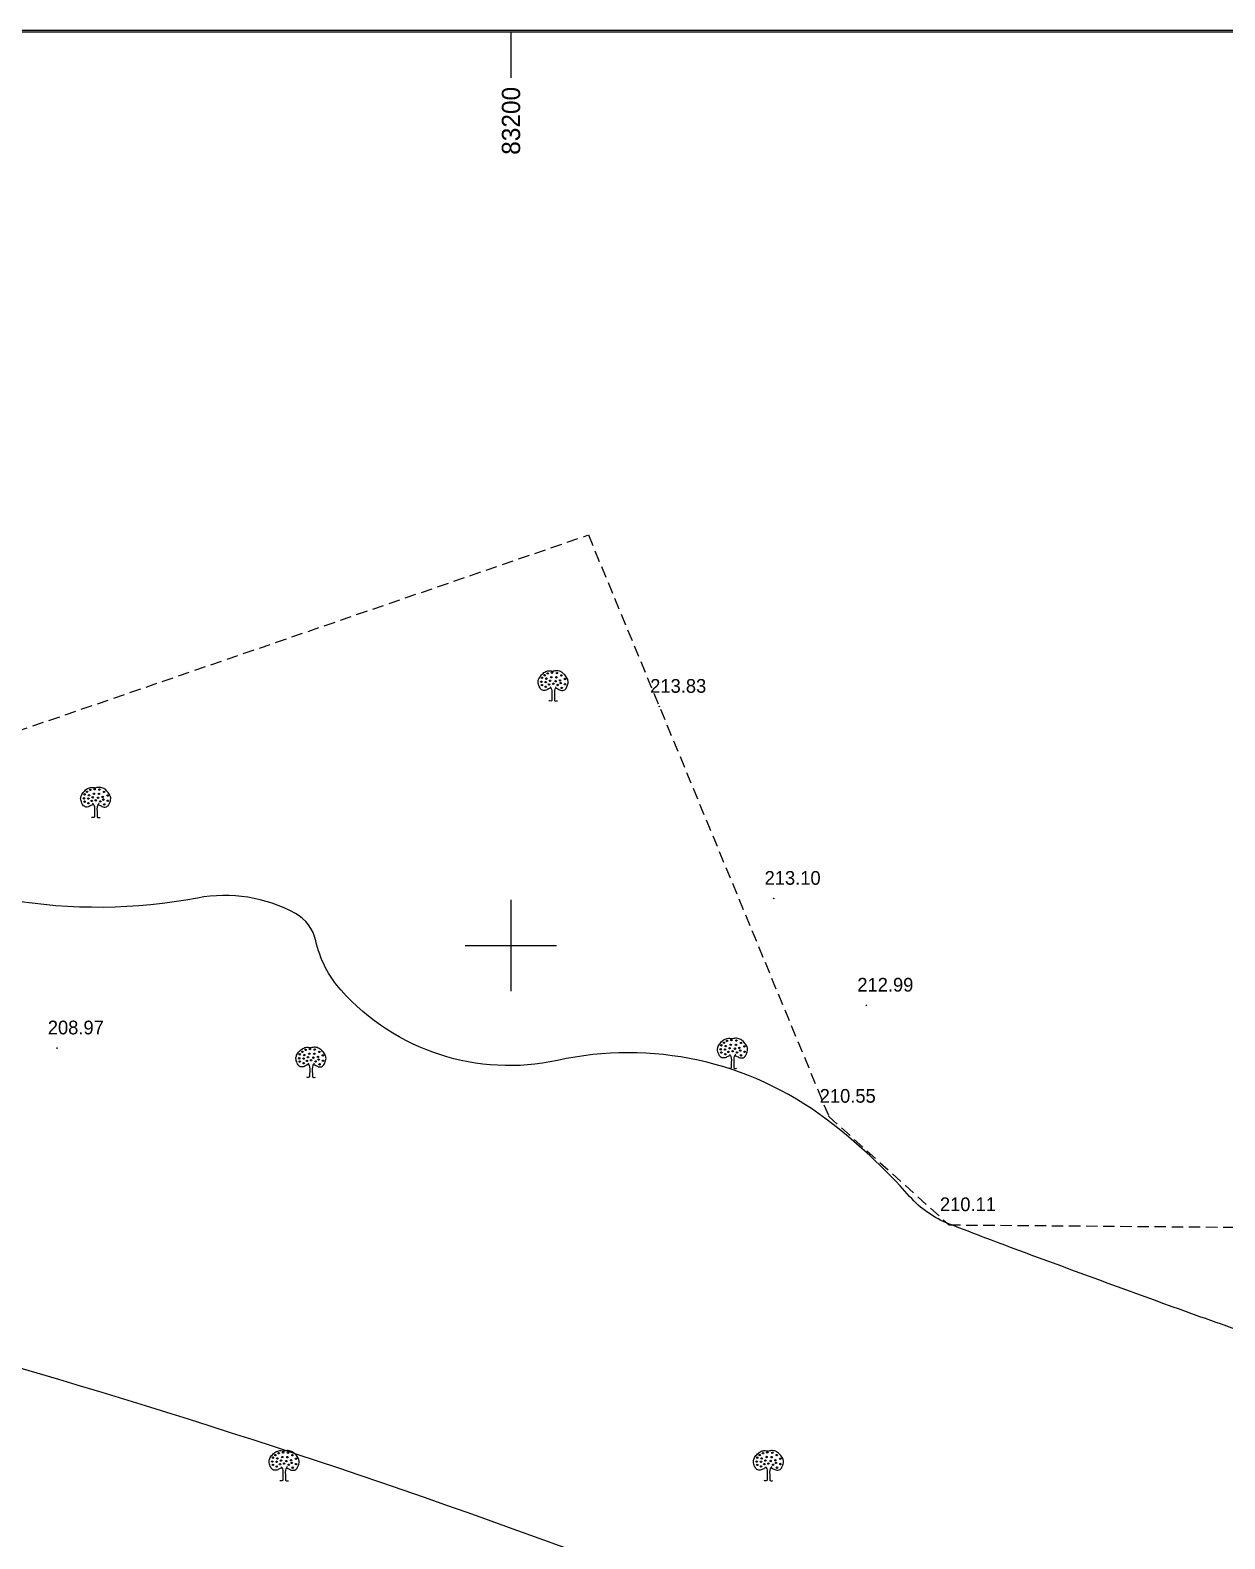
# Model space of a CAD drawing. Extents: x -83928 to -81707, y 15464 to 18601.
# Drawn here: x -83305.3 to -83043.7, y 18270.1 to 18600.4 of the extents above; entities that cross this region are included whole.
import ezdxf
from ezdxf.enums import TextEntityAlignment as Align

# ---------------------------------------------------------------- set-up
doc = ezdxf.new("R2010")
doc.units = 0
doc.header["$MEASUREMENT"] = 0
doc.linetypes.add('INTERROMPU', pattern=[0.75, 0.5, -0.25])
for name, color, linetype in [('ALT', 7, 'Continuous'), ('CarPerim', 7, 'Continuous'), ('Carroyage 1', 7, 'Continuous'), ('CarTexte', 7, 'Continuous'), ('CNiv_1', 1, 'Continuous'), ('LIMITE', 40, 'INTERROMPU'), ('POINTS', 3, 'Continuous')]:
    doc.layers.add(name, color=color, linetype=linetype)

msp = doc.modelspace()

# ---------------------------------------------------------------- linework, layer by layer
at = {"linetype": 'ByBlock', "extrusion": (0.000932032, -0.005533, 0.999984)}
for centre in [(-83191.94, 18458.96, -162.28), (-83191, 18459.11, -162.28), (-83189.92, 18459.03, -162.28), (-83193.33, 18457.12, -162.28), (-83193.2, 18457.99, -162.28), (-83193.2, 18456.4, -162.28), (-83192.63, 18458.55, -162.28), (-83192.38, 18457.06, -162.28), (-83192.35, 18456.04, -162.28), (-83192.22, 18457.81, -162.28), (-83191.64, 18456.55, -162.28), (-83191.41, 18457.35, -162.28), (-83191.15, 18458.11, -162.28), (-83190.74, 18456.68, -162.28), (-83190.23, 18457.24, -162.28), (-83190.02, 18458.09, -162.28), (-83189.74, 18456.42, -162.28), (-83189.23, 18457.42, -162.28), (-83189.08, 18456.83, -162.28), (-83188.92, 18458.52, -162.28), (-83188.87, 18455.79, -162.28), (-83188.15, 18457.73, -162.28), (-83188.13, 18456.58, -162.28), (-83293.36, 18432.47, -162.28), (-83292.8, 18433.03, -162.28), (-83292.39, 18432.29, -162.28), (-83292.11, 18433.44, -162.28), (-83291.31, 18432.59, -162.28), (-83291.16, 18433.59, -162.28), (-83290.19, 18432.57, -162.28), (-83290.09, 18433.52, -162.28), (-83289.09, 18433, -162.28), (-83288.32, 18432.21, -162.28), (-83293.49, 18431.6, -162.28), (-83293.36, 18430.88, -162.28), (-83292.54, 18431.55, -162.28), (-83292.52, 18430.52, -162.28), (-83291.8, 18431.03, -162.28), (-83291.57, 18431.83, -162.28), (-83290.91, 18431.16, -162.28), (-83290.39, 18431.72, -162.28), (-83289.91, 18430.91, -162.28), (-83289.39, 18431.9, -162.28), (-83289.24, 18431.32, -162.28), (-83289.04, 18430.27, -162.28), (-83288.29, 18431.06, -162.28), (-83245.66, 18376.12, -162.28), (-83244.97, 18376.53, -162.28), (-83244.02, 18376.68, -162.28), (-83242.95, 18376.6, -162.28), (-83241.95, 18376.09, -162.28), (-83154.04, 18376.65, -162.28), (-83153.91, 18377.52, -162.28), (-83153.35, 18378.08, -162.28), (-83153.09, 18376.6, -162.28), (-83152.94, 18377.34, -162.28), (-83152.66, 18378.49, -162.28), (-83152.35, 18376.09, -162.28), (-83152.12, 18376.88, -162.28), (-83151.86, 18377.65, -162.28), (-83151.71, 18378.65, -162.28), (-83151.45, 18376.22, -162.28), (-83150.94, 18376.78, -162.28), (-83150.74, 18377.62, -162.28), (-83150.63, 18378.57, -162.28), (-83149.94, 18376.96, -162.28), (-83149.79, 18376.37, -162.28), (-83149.64, 18378.06, -162.28), (-83148.87, 18377.27, -162.28), (-83148.84, 18376.11, -162.28), (-83246.35, 18374.68, -162.28), (-83246.22, 18375.55, -162.28), (-83246.22, 18373.97, -162.28), (-83245.4, 18374.63, -162.28), (-83245.38, 18373.61, -162.28), (-83245.25, 18375.37, -162.28), (-83244.66, 18374.12, -162.28), (-83244.43, 18374.91, -162.28), (-83244.17, 18375.68, -162.28), (-83243.76, 18374.25, -162.28), (-83243.25, 18374.81, -162.28), (-83243.05, 18375.66, -162.28), (-83242.77, 18373.99, -162.28), (-83242.25, 18374.99, -162.28), (-83242.1, 18374.4, -162.28), (-83241.9, 18373.35, -162.28), (-83241.18, 18375.3, -162.28), (-83241.15, 18374.15, -162.28), (-83153.91, 18375.94, -162.28), (-83153.07, 18375.58, -162.28), (-83150.46, 18375.96, -162.28), (-83149.58, 18375.32, -162.28), (-83252.11, 18287.24, -162.28), (-83251.55, 18287.8, -162.28), (-83251.14, 18287.06, -162.28), (-83250.86, 18288.21, -162.28), (-83250.06, 18287.36, -162.28), (-83249.91, 18288.36, -162.28), (-83248.94, 18287.34, -162.28), (-83248.83, 18288.29, -162.28), (-83247.83, 18287.77, -162.28), (-83247.07, 18286.98, -162.28), (-83146.05, 18287.24, -162.28), (-83145.49, 18287.81, -162.28), (-83145.08, 18287.06, -162.28), (-83144.8, 18288.21, -162.28), (-83144, 18287.37, -162.28), (-83143.85, 18288.37, -162.28), (-83142.88, 18287.34, -162.28), (-83142.77, 18288.29, -162.28), (-83141.77, 18287.78, -162.28), (-83141.01, 18286.99, -162.28), (-83252.24, 18286.37, -162.28), (-83252.11, 18285.65, -162.28), (-83251.29, 18286.32, -162.28), (-83251.26, 18285.29, -162.28), (-83250.55, 18285.8, -162.28), (-83250.32, 18286.6, -162.28), (-83249.65, 18285.93, -162.28), (-83249.14, 18286.49, -162.28), (-83248.65, 18285.68, -162.28), (-83248.14, 18286.67, -162.28), (-83247.99, 18286.09, -162.28), (-83247.78, 18285.04, -162.28), (-83247.04, 18285.83, -162.28), (-83146.18, 18286.37, -162.28), (-83146.05, 18285.66, -162.28), (-83145.23, 18286.32, -162.28), (-83145.21, 18285.3, -162.28), (-83144.49, 18285.81, -162.28), (-83144.26, 18286.6, -162.28), (-83143.59, 18285.94, -162.28), (-83143.08, 18286.5, -162.28), (-83142.59, 18285.68, -162.28), (-83142.08, 18286.68, -162.28), (-83141.93, 18286.09, -162.28), (-83141.72, 18285.04, -162.28), (-83140.98, 18285.84, -162.28)]:
    msp.add_circle(centre, 0.156, dxfattribs=at)
at = {"linetype": 'ByBlock'}
for points in [[(-83191.27, 18456.38, 17.38), (-83191.39, 18456.35, 17.38), (-83191.77, 18456.23, 17.38), (-83192.35, 18455.77, 17.38), (-83193.39, 18455.84, 17.38), (-83193.85, 18456.75, 17.38), (-83194.15, 18457.57, 17.39), (-83193.91, 18458.51, 17.39), (-83193.35, 18459.23, 17.4), (-83192.63, 18459.93, 17.4), (-83191.68, 18460.21, 17.4), (-83191.07, 18460.09, 17.4), (-83190.77, 18460.03, 17.4)], [(-83291.44, 18430.86, 17.33), (-83291.56, 18430.83, 17.33), (-83291.94, 18430.71, 17.33), (-83292.52, 18430.25, 17.33), (-83293.56, 18430.32, 17.33), (-83294.01, 18431.23, 17.33), (-83294.32, 18432.06, 17.34), (-83294.08, 18432.99, 17.34), (-83293.52, 18433.72, 17.35), (-83292.8, 18434.41, 17.35), (-83291.85, 18434.69, 17.35), (-83291.24, 18434.57, 17.35), (-83290.94, 18434.51, 17.35)], [(-83244.3, 18373.95, 16.97), (-83244.42, 18373.92, 16.97), (-83244.8, 18373.8, 16.97), (-83245.38, 18373.34, 16.97), (-83246.42, 18373.41, 16.97), (-83246.87, 18374.32, 16.98), (-83247.18, 18375.14, 16.98), (-83246.94, 18376.08, 16.99), (-83246.38, 18376.8, 16.99), (-83245.66, 18377.5, 16.99), (-83244.71, 18377.78, 16.99), (-83244.1, 18377.66, 16.99), (-83243.8, 18377.6, 16.99)], [(-83151.99, 18375.91, 16.9), (-83152.11, 18375.88, 16.9), (-83152.49, 18375.76, 16.9), (-83153.07, 18375.31, 16.89), (-83154.11, 18375.38, 16.9), (-83154.56, 18376.29, 16.9), (-83154.87, 18377.11, 16.91), (-83154.63, 18378.05, 16.91), (-83154.07, 18378.77, 16.91), (-83153.35, 18379.46, 16.92), (-83152.4, 18379.75, 16.92), (-83151.79, 18379.62, 16.92), (-83151.49, 18379.56, 16.92)], [(-83250.19, 18285.63, 16.49), (-83250.31, 18285.6, 16.49), (-83250.69, 18285.48, 16.49), (-83251.26, 18285.02, 16.49), (-83252.31, 18285.09, 16.49), (-83252.76, 18286, 16.49), (-83253.07, 18286.83, 16.5), (-83252.83, 18287.76, 16.5), (-83252.27, 18288.49, 16.51), (-83251.55, 18289.18, 16.51), (-83250.6, 18289.46, 16.51), (-83249.99, 18289.34, 16.51), (-83249.69, 18289.28, 16.51)], [(-83144.13, 18285.64, 16.39), (-83144.25, 18285.61, 16.39), (-83144.63, 18285.49, 16.39), (-83145.2, 18285.03, 16.39), (-83146.25, 18285.1, 16.39), (-83146.7, 18286.01, 16.39), (-83147.01, 18286.83, 16.4), (-83146.77, 18287.77, 16.4), (-83146.21, 18288.49, 16.41), (-83145.49, 18289.19, 16.41), (-83144.54, 18289.47, 16.41), (-83143.93, 18289.35, 16.41), (-83143.63, 18289.29, 16.41)]]:
    msp.add_open_spline(points, degree=3, knots=[0.251632, 0.251632, 0.251632, 0.251632, 0.437955, 0.853553, 1.334497, 1.754172, 2.275549, 2.6296, 3.144963, 3.634468, 4.105014, 4.559575, 4.559575, 4.559575, 4.559575], dxfattribs=at)
for points in [[(-83190.27, 18456.38, 17.38), (-83190.15, 18456.35, 17.38), (-83189.77, 18456.23, 17.38), (-83189.19, 18455.77, 17.37), (-83188.15, 18455.84, 17.37), (-83187.7, 18456.75, 17.38), (-83187.39, 18457.57, 17.38), (-83187.63, 18458.51, 17.39), (-83188.19, 18459.23, 17.39), (-83188.91, 18459.93, 17.4), (-83189.86, 18460.21, 17.4), (-83190.47, 18460.09, 17.4), (-83190.77, 18460.03, 17.4)], [(-83290.44, 18430.86, 17.33), (-83290.32, 18430.83, 17.33), (-83289.94, 18430.71, 17.33), (-83289.36, 18430.25, 17.32), (-83288.32, 18430.32, 17.32), (-83287.86, 18431.23, 17.33), (-83287.56, 18432.06, 17.33), (-83287.8, 18432.99, 17.34), (-83288.36, 18433.72, 17.34), (-83289.08, 18434.41, 17.35), (-83290.03, 18434.69, 17.35), (-83290.64, 18434.57, 17.35), (-83290.94, 18434.51, 17.35)], [(-83243.3, 18373.95, 16.97), (-83243.18, 18373.92, 16.97), (-83242.8, 18373.8, 16.97), (-83242.22, 18373.34, 16.97), (-83241.17, 18373.41, 16.97), (-83240.72, 18374.32, 16.97), (-83240.42, 18375.14, 16.97), (-83240.66, 18376.08, 16.98), (-83241.22, 18376.8, 16.98), (-83241.94, 18377.5, 16.99), (-83242.89, 18377.78, 16.99), (-83243.5, 18377.66, 16.99), (-83243.8, 18377.6, 16.99)], [(-83150.99, 18375.91, 16.9), (-83150.87, 18375.88, 16.89), (-83150.49, 18375.76, 16.89), (-83149.91, 18375.31, 16.89), (-83148.86, 18375.38, 16.89), (-83148.41, 18376.29, 16.89), (-83148.11, 18377.11, 16.9), (-83148.35, 18378.05, 16.9), (-83148.91, 18378.77, 16.91), (-83149.63, 18379.46, 16.91), (-83150.58, 18379.75, 16.92), (-83151.19, 18379.62, 16.92), (-83151.49, 18379.56, 16.92)], [(-83249.19, 18285.63, 16.49), (-83249.06, 18285.6, 16.49), (-83248.69, 18285.48, 16.49), (-83248.11, 18285.02, 16.48), (-83247.06, 18285.09, 16.48), (-83246.61, 18286, 16.49), (-83246.31, 18286.83, 16.49), (-83246.55, 18287.77, 16.5), (-83247.11, 18288.49, 16.5), (-83247.82, 18289.18, 16.51), (-83248.77, 18289.46, 16.51), (-83249.39, 18289.34, 16.51), (-83249.69, 18289.28, 16.51)], [(-83143.13, 18285.64, 16.39), (-83143.01, 18285.61, 16.39), (-83142.63, 18285.49, 16.39), (-83142.05, 18285.03, 16.38), (-83141, 18285.1, 16.38), (-83140.55, 18286.01, 16.39), (-83140.25, 18286.83, 16.39), (-83140.49, 18287.77, 16.4), (-83141.05, 18288.49, 16.4), (-83141.77, 18289.19, 16.41), (-83142.72, 18289.47, 16.41), (-83143.33, 18289.35, 16.41), (-83143.63, 18289.29, 16.41)]]:
    msp.add_open_spline(points, degree=3, knots=[0.251632, 0.251632, 0.251632, 0.251632, 0.437955, 0.853553, 1.334497, 1.754172, 2.275549, 2.6296, 3.144963, 3.634468, 4.105014, 4.559575, 4.559575, 4.559575, 4.559575])
for points in [[(-83191.45, 18456.66, 17.38), (-83191.25, 18456.38, 17.38), (-83191.07, 18455.86, 17.37), (-83191.07, 18453.79, 17.36), (-83191.07, 18453.66, 17.36), (-83191.71, 18453.56, 17.36)], [(-83190.07, 18456.66, 17.38), (-83190.27, 18456.38, 17.38), (-83190.45, 18455.86, 17.37), (-83190.45, 18453.79, 17.36), (-83190.45, 18453.66, 17.36), (-83189.81, 18453.56, 17.36)], [(-83291.62, 18431.14, 17.33), (-83291.41, 18430.86, 17.33), (-83291.23, 18430.34, 17.33), (-83291.23, 18428.27, 17.32), (-83291.23, 18428.14, 17.31), (-83291.87, 18428.04, 17.31)], [(-83290.23, 18431.14, 17.33), (-83290.44, 18430.86, 17.33), (-83290.62, 18430.34, 17.33), (-83290.62, 18428.27, 17.31), (-83290.62, 18428.14, 17.31), (-83289.98, 18428.04, 17.31)], [(-83244.48, 18374.23, 16.97), (-83244.27, 18373.95, 16.97), (-83244.09, 18373.43, 16.97), (-83244.09, 18371.36, 16.96), (-83244.09, 18371.23, 16.96), (-83244.73, 18371.13, 16.96)], [(-83243.09, 18374.23, 16.97), (-83243.3, 18373.95, 16.97), (-83243.48, 18373.43, 16.97), (-83243.48, 18371.36, 16.96), (-83243.48, 18371.23, 16.96), (-83242.84, 18371.13, 16.95)], [(-83152.17, 18376.19, 16.9), (-83151.96, 18375.91, 16.9), (-83151.78, 18375.4, 16.89), (-83151.78, 18373.33, 16.88), (-83151.78, 18373.2, 16.88), (-83152.42, 18373.1, 16.88)], [(-83150.78, 18376.19, 16.9), (-83150.99, 18375.91, 16.9), (-83151.17, 18375.4, 16.89), (-83151.17, 18373.33, 16.88), (-83151.17, 18373.2, 16.88), (-83150.53, 18373.1, 16.88)], [(-83250.36, 18285.91, 16.49), (-83250.16, 18285.63, 16.49), (-83249.98, 18285.12, 16.48), (-83249.98, 18283.04, 16.47), (-83249.98, 18282.92, 16.47), (-83250.62, 18282.81, 16.47)], [(-83248.98, 18285.91, 16.49), (-83249.19, 18285.63, 16.49), (-83249.37, 18285.12, 16.48), (-83249.37, 18283.04, 16.47), (-83249.37, 18282.92, 16.47), (-83248.73, 18282.81, 16.47)], [(-83144.3, 18285.92, 16.39), (-83144.1, 18285.64, 16.39), (-83143.92, 18285.12, 16.39), (-83143.92, 18283.05, 16.37), (-83143.92, 18282.92, 16.37), (-83144.56, 18282.82, 16.37)], [(-83142.92, 18285.92, 16.39), (-83143.13, 18285.64, 16.39), (-83143.31, 18285.12, 16.39), (-83143.31, 18283.05, 16.37), (-83143.31, 18282.92, 16.37), (-83142.67, 18282.82, 16.37)]]:
    msp.add_spline(points, degree=3, dxfattribs=at)
at = {"layer": 'CarPerim'}
msp.add_line((-81919.74, 18600), (-83887.33, 18600), dxfattribs=at)
at = {"layer": 'Carroyage 1'}
for p, q in [((-83200, 18600), (-83200, 18590)), ((-83200, 18410), (-83200, 18390)), ((-83210, 18400), (-83190, 18400))]:
    msp.add_line(p, q, dxfattribs=at)
at = {"layer": 'CNiv_1', "color": 0}
msp.add_lwpolyline([(-81721.1, 18600.42), (-81721.1, 15464.43), (-83887.33, 15464.43), (-83887.33, 18600.42)], close=True, dxfattribs=at)
at = {"layer": 'CNiv_1', "flags": 128}
for points in [[(-83036.14, 18314.21, -0.004891), (-83055, 18320.83, -0.001883), (-83087.52, 18332.75, -0.003701), (-83104, 18339, -0.120026), (-83112.71, 18345.07, 0.050505), (-83131, 18362, 0.218861), (-83189.84, 18374.84, -0.271176), (-83237.2, 18390.2, -0.128423), (-83242.74, 18401.04, 0.216426), (-83247.2, 18407, 0.173995), (-83268.63, 18410.39, -0.089273), (-83310, 18410, -0.044502), (-83344.78, 18419.16, 0.071842), (-83366.67, 18423.67, 0.088996), (-83394.96, 18420.32, 0.041775), (-83451, 18398, 0.020161), (-83506.14, 18367.68, 0.06299), (-83522, 18355.14, 0.003187), (-83540.07, 18336.5, 0.00352), (-83556.2, 18319.4, 0.005434), (-83571.97, 18302.07, -0.01154), (-83579.5, 18294, -0.064356), (-83592.62, 18283.64, 0.042311)], [(-83039.25, 18180.75, -0.049722), (-83093.89, 18205.89, -0.144203), (-83106.24, 18219.05, 0.12282), (-83120, 18235, 0.062668), (-83167.82, 18260.47, 0.021378), (-83318, 18310.5, 0.000532), (-83336.34, 18315.73, 0.005125), (-83338.25, 18316.25, 0.023648), (-83354.68, 18319.73, 0.097153), (-83358.8, 18319.6, 0.008113), (-83360.4, 18319.2, 0.000659), (-83380, 18314, 0.001682), (-83415.1, 18304.5, 0.009419), (-83421.33, 18302.67, 0.191444), (-83428.31, 18296.99, -0.084202), (-83440.75, 18281.5, -0.039727), (-83496.27, 18239.6, 0.035543), (-83558.7, 18193.3, 0.00445), (-83568.09, 18185.1, 0.008705), (-83572.78, 18180.78, 0.221227), (-83577.11, 18169.73, -0.317175), (-83581.67, 18162.33, -0.068309), (-83589.98, 18160.05, 0.028493)]]:
    msp.add_lwpolyline(points, format="xyb", dxfattribs=at)
at = {"layer": 'LIMITE', "linetype": 'INTERROMPU', "ltscale": 5, "extrusion": (0.000932032, -0.005533, 0.999984)}
for p, q in [((-83450.13, 18398.08, 215.44), (-83183.05, 18489.88, 215.71)), ((-83183.05, 18489.88, 215.71), (-83130.4, 18362.56, 214.01)), ((-83130.4, 18362.56, 214.01), (-83104.07, 18338.82, 213.65)), ((-83104.07, 18338.82, 213.65), (-83041.8, 18338.32, 213.44))]:
    msp.add_line(p, q, dxfattribs=at)
at = {"layer": 'POINTS', "extrusion": (0.002059, -0.012217, 0.999923)}
for centre in [(-83167.78, 18451.48, -182.42), (-83142.73, 18409.44, -182.42), (-83122.42, 18386.05, -182.42), (-83299.69, 18376.67, -182.42), (-83130.66, 18361.71, -182.42), (-83104.33, 18337.97, -182.42)]:
    msp.add_circle(centre, 0.05, dxfattribs=at)

# ---------------------------------------------------------------- texts
at = {"layer": 'ALT', "extrusion": (0.002059, -0.012217, 0.999923)}
for s, p in [('213.83', (-83169.78, 18454.48, -182.42)), ('213.10', (-83144.73, 18412.44, -182.42)), ('212.99', (-83124.42, 18389.05, -182.42)), ('208.97', (-83301.69, 18379.68, -182.42)), ('210.55', (-83132.66, 18364.71, -182.42)), ('210.11', (-83106.33, 18340.97, -182.42))]:
    msp.add_text(s, height=3, rotation=359.9958, dxfattribs=at).set_placement(p)
at = {"layer": 'CarTexte'}
msp.add_text('83200', height=4, rotation=90, dxfattribs=at).set_placement((-83200, 18588), align=Align.MIDDLE_RIGHT)

doc.saveas('drawing.dxf')
